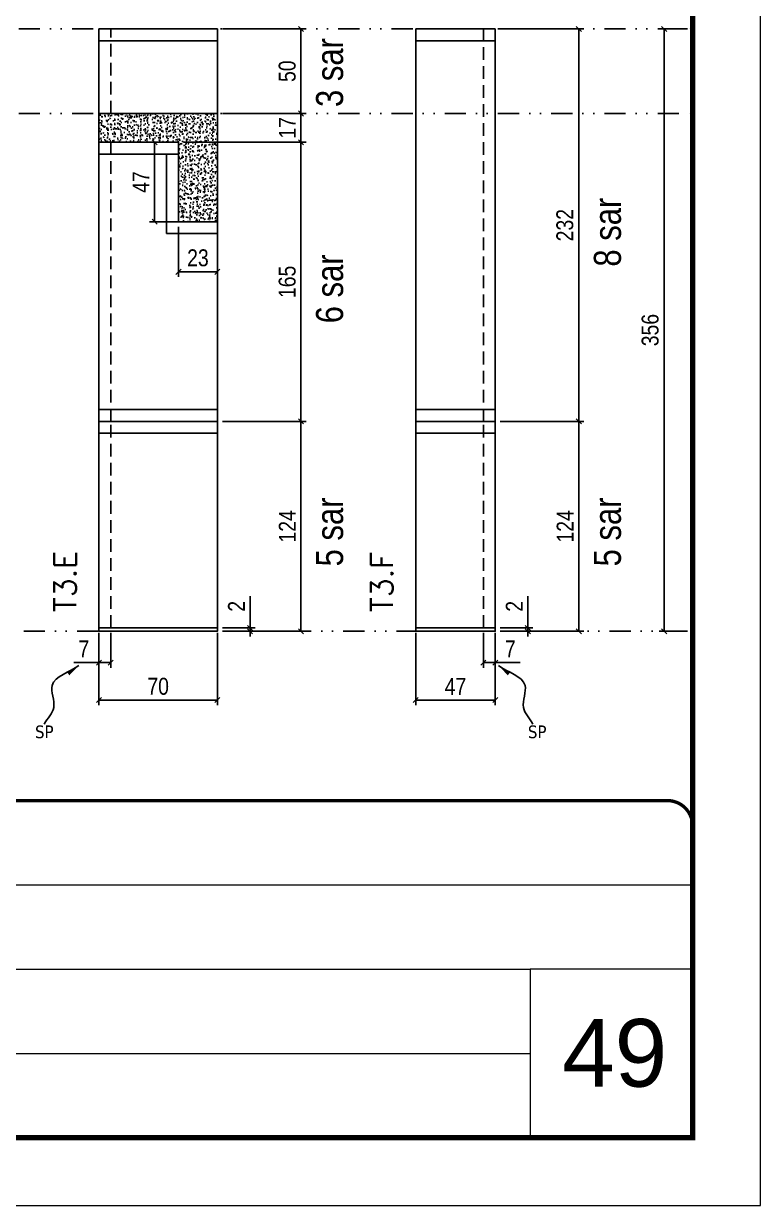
# Model space of a CAD drawing. Extents: x 14400 to 27878, y -21631 to 6985.
# Drawn here: x 15463 to 15898, y -7848 to -7150 of the extents above; entities that cross this region are included whole.
import ezdxf

# ---------------------------------------------------------------- set-up
doc = ezdxf.new("R2010")
doc.units = 0
for name, pattern in [('CONTINUO', [0]), ('DASHED', [0.75, 0.5, -0.25]), ('DIVIDE2', [0.625, 0.25, -0.125, 0, -0.125, 0, -0.125]), ('HIDDEN', [0.375, 0.25, -0.125])]:
    doc.linetypes.add(name, pattern=pattern)
for name, color, linetype, lineweight in [('CARIMBO', 255, 'Continuous', 9), ('Folhas', 255, 'Continuous', 9), ('SARRAFO DE PRESSAO', 251, 'DASHED', 9), ('Texto Seção', 7, 'Continuous', 15)]:
    doc.layers.add(name, color=color, linetype=linetype, lineweight=lineweight)
for name, color, linetype in [('COTA', 241, 'Continuous'), ('NOMENCLATURA', 7, 'Continuous'), ('Nível', 160, 'Continuous'), ('Painéis', 200, 'Continuous'), ('SARR_2.2x7', 40, 'Continuous'), ('Sarrafo de Pressão', 42, 'HIDDEN'), ('texto', 7, 'Continuous')]:
    doc.layers.add(name, color=color, linetype=linetype)
doc.styles.add('ARIAL', font='arial.ttf')
doc.styles.add('ARIAL_NARROW', font='ARIALN.TTF', dxfattribs={"height": 0.2})
doc.styles.add('COTA TECNICA', font='techl___.ttf', dxfattribs={"height": 10})
doc.styles.add('COTA TECNICA-50', font='techl___.ttf', dxfattribs={"height": 10})
doc.styles.add('REGUA-120', font='ROMANS.shx', dxfattribs={"height": 15})
doc.styles.get("Standard").update_dxf_attribs({"font": 'arial.ttf'})
doc.dimstyles.new('COTA PAINEL-50', dxfattribs={"dimtxt": 10, "dimasz": 3, "dimexe": 3, "dimexo": 3, "dimgap": 3, "dimtad": 1, "dimdec": 1, "dimzin": 12, "dimdsep": 46, "dimtxsty": 'COTA TECNICA-50', "dimblk1": 'OBLIQUE', "dimblk2": 'OBLIQUE', "dimsah": 1, "dimcen": 0.9, "dimclrd": 4, "dimclre": 4, "dimclrt": 240, "dimadec": 1, "dimazin": 3, "dimtfac": 1, "dimtdec": 1, "dimtmove": 0, "dimatfit": 3, "dimfxl": 1, "dimtolj": 1, "dimtzin": 12, "dimarcsym": 0})
doc.dimstyles.new('PAINEL', dxfattribs={"dimtxt": 10, "dimasz": 3, "dimexe": 3, "dimexo": 3, "dimgap": 3, "dimtad": 1, "dimdec": 1, "dimzin": 12, "dimdsep": 46, "dimtxsty": 'COTA TECNICA', "dimblk1": 'OBLIQUE', "dimblk2": 'OBLIQUE', "dimsah": 1, "dimcen": 0.9, "dimclrd": 4, "dimclre": 4, "dimclrt": 240, "dimadec": 1, "dimazin": 3, "dimtfac": 1, "dimtdec": 1, "dimtmove": 0, "dimatfit": 3, "dimfxl": 1, "dimtolj": 1, "dimtzin": 12, "dimarcsym": 0})
doc.dimstyles.get("Standard").update_dxf_attribs({"dimtxt": 0.18, "dimasz": 0.18, "dimexe": 0.18, "dimexo": 0.0625, "dimgap": 0.09, "dimtad": 0, "dimtih": 1, "dimtoh": 1, "dimdec": 4, "dimzin": 0, "dimdsep": 46, "dimtxsty": 'Standard', "dimcen": 0.09, "dimadec": 0, "dimazin": 0, "dimtfac": 1, "dimtdec": 4, "dimtofl": 0, "dimtmove": 0, "dimatfit": 3, "dimfxl": 1, "dimtolj": 1, "dimtzin": 0, "dimarcsym": 0})

# ---------------------------------------------------------------- blocks, each defined once
blk = doc.blocks.new('9999999999')
at = {"color": 30, "linetype": 'CONTINUO'}
for p, q in [((98564.56, 34379.64), (99583.98, 34379.64)), ((98564.56, 34329.83), (99487.98, 34329.83)), ((99583.98, 34329.83), (99487.98, 34329.83)), ((99487.98, 34329.83), (99487.98, 34230.21)), ((98564.56, 34280.02), (99487.98, 34280.02))]:
    blk.add_line(p, q, dxfattribs=at)
at = {"color": 30, "linetype": 'CONTINUO', "const_width": 2}
blk.add_lwpolyline([(99583.98, 34230.21), (99583.98, 34414.45, 0.414214), (99568.98, 34429.45), (98228.98, 34429.45, 0.414214), (98213.98, 34414.45), (98213.98, 34245.21, 0.414214), (98228.98, 34230.21), (99583.98, 34230.21)], format="xyb", dxfattribs=at)
at = {"layer": 'Folhas'}
blk.add_lwpolyline([(98138.98, 34190.21), (99623.98, 34190.21), (99623.98, 35240.21), (98138.98, 35240.21)], close=True, dxfattribs=at)
at = {"layer": 'Folhas', "color": 30, "const_width": 3}
blk.add_lwpolyline([(98213.98, 34230.21), (99583.98, 34230.21), (99583.98, 35200.21), (98213.98, 35200.21)], close=True, dxfattribs=at)
blk = doc.blocks.new('_Oblique')
at = {"color": 0, "linetype": 'ByBlock', "lineweight": -2}
blk.add_line((-0.5, -0.5), (0.5, 0.5), dxfattribs=at)
blk = doc.blocks.new('*D2403')
at = {"layer": 'COTA', "color": 4, "lineweight": -2, "transparency": 16777216}
for p, q in [((15855.47, -7152.89), (15838.63, -7152.89)), ((15841.63, -7508.89), (15841.63, -7152.89)), ((15855.47, -7508.89), (15838.63, -7508.89))]:
    blk.add_line(p, q, dxfattribs=at)
at = {"layer": 'Defpoints', "color": 0, "transparency": 16777216}
for p in [(15841.63, -7152.89), (15858.47, -7152.89), (15858.47, -7508.89)]:
    blk.add_point(p, dxfattribs=at)
at = {"layer": 'COTA', "color": 4, "lineweight": -2, "transparency": 16777216, "xscale": 3, "yscale": 3, "zscale": 3}
for p, rotation in [((15841.63, -7152.89), 90), ((15841.63, -7508.89), 270)]:
    blk.add_blockref('_Oblique', p, dxfattribs=dict(at, rotation=rotation))
at = {"layer": 'COTA', "color": 240, "transparency": 16777216, "insert": (15833.41, -7330.89), "char_height": 10, "attachment_point": 5, "rotation": 90, "style": 'COTA TECNICA'}
blk.add_mtext('\\A1;356', dxfattribs=at)
blk = doc.blocks.new('*D2411')
at = {"layer": 'COTA', "color": 4, "lineweight": -2, "transparency": 16777216}
for p, q in [((15694.87, -7509.89), (15694.87, -7552.57)), ((15741.87, -7509.89), (15741.87, -7552.57)), ((15741.87, -7549.57), (15694.87, -7549.57))]:
    blk.add_line(p, q, dxfattribs=at)
at = {"layer": 'Defpoints', "color": 0, "transparency": 16777216}
for p in [(15694.87, -7506.89), (15741.87, -7506.89), (15694.87, -7549.57)]:
    blk.add_point(p, dxfattribs=at)
at = {"layer": 'COTA', "color": 4, "lineweight": -2, "transparency": 16777216, "xscale": 3, "yscale": 3, "zscale": 3, "rotation": 180}
blk.add_blockref('_Oblique', (15694.87, -7549.57), dxfattribs=at)
at = {"layer": 'COTA', "color": 4, "lineweight": -2, "transparency": 16777216, "xscale": 3, "yscale": 3, "zscale": 3}
blk.add_blockref('_Oblique', (15741.87, -7549.57), dxfattribs=at)
at = {"layer": 'COTA', "color": 240, "transparency": 16777216, "insert": (15718.37, -7541.5), "char_height": 10, "attachment_point": 5, "style": 'COTA TECNICA'}
blk.add_mtext('\\A1;47', dxfattribs=at)
blk = doc.blocks.new('*D2412')
at = {"layer": 'COTA', "color": 4, "lineweight": -2, "transparency": 16777216}
for p, q in [((15734.87, -7509.89), (15734.87, -7530.4)), ((15741.87, -7511.89), (15741.87, -7530.4)), ((15734.87, -7527.4), (15741.87, -7527.4)), ((15741.87, -7527.4), (15756.61, -7527.4))]:
    blk.add_line(p, q, dxfattribs=at)
at = {"layer": 'Defpoints', "color": 0, "transparency": 16777216}
for p in [(15734.87, -7506.89), (15741.87, -7508.89), (15741.87, -7527.4)]:
    blk.add_point(p, dxfattribs=at)
at = {"layer": 'COTA', "color": 4, "lineweight": -2, "transparency": 16777216, "xscale": 3, "yscale": 3, "zscale": 3, "rotation": 180}
blk.add_blockref('_Oblique', (15734.87, -7527.4), dxfattribs=at)
at = {"layer": 'COTA', "color": 4, "lineweight": -2, "transparency": 16777216, "xscale": 3, "yscale": 3, "zscale": 3}
blk.add_blockref('_Oblique', (15741.87, -7527.4), dxfattribs=at)
at = {"layer": 'COTA', "color": 240, "transparency": 16777216, "insert": (15750.74, -7519.33), "char_height": 10, "attachment_point": 5, "style": 'COTA TECNICA-50'}
blk.add_mtext('\\A1;7', dxfattribs=at)
blk = doc.blocks.new('*D2429')
at = {"layer": 'COTA', "color": 4, "linetype": 'ByBlock', "lineweight": -2, "transparency": 16777216}
for p, q in [((15744.87, -7384.89), (15794.24, -7384.89)), ((15791.24, -7508.89), (15791.24, -7384.89)), ((15744.87, -7508.89), (15794.24, -7508.89))]:
    blk.add_line(p, q, dxfattribs=at)
at = {"layer": 'Defpoints', "color": 0, "linetype": 'ByBlock', "transparency": 16777216}
for p in [(15741.87, -7384.89), (15791.24, -7384.89), (15741.87, -7508.89)]:
    blk.add_point(p, dxfattribs=at)
at = {"layer": 'COTA', "color": 4, "linetype": 'ByBlock', "lineweight": -2, "transparency": 16777216, "xscale": 3, "yscale": 3, "zscale": 3}
for p, rotation in [((15791.24, -7384.89), 90), ((15791.24, -7508.89), 270)]:
    blk.add_blockref('_Oblique', p, dxfattribs=dict(at, rotation=rotation))
at = {"layer": 'COTA', "color": 240, "linetype": 'ByBlock', "transparency": 16777216, "insert": (15783.17, -7446.89), "char_height": 10, "attachment_point": 5, "rotation": 90, "style": 'COTA TECNICA'}
blk.add_mtext('\\A1;124', dxfattribs=at)
blk = doc.blocks.new('*D2413')
at = {"layer": 'COTA', "color": 4, "lineweight": -2, "transparency": 16777216}
for p, q in [((15761.13, -7506.89), (15761.13, -7488.09)), ((15744.87, -7506.89), (15764.13, -7506.89)), ((15761.13, -7508.89), (15761.13, -7506.89)), ((15744.87, -7508.89), (15764.13, -7508.89)), ((15761.13, -7508.89), (15761.13, -7511.89))]:
    blk.add_line(p, q, dxfattribs=at)
at = {"layer": 'Defpoints', "color": 0, "transparency": 16777216}
for p in [(15741.87, -7506.89), (15741.87, -7508.89), (15761.13, -7508.89)]:
    blk.add_point(p, dxfattribs=at)
at = {"layer": 'COTA', "color": 4, "lineweight": -2, "transparency": 16777216, "xscale": 3, "yscale": 3, "zscale": 3}
for p, rotation in [((15761.13, -7506.89), 270), ((15761.13, -7508.89), 90)]:
    blk.add_blockref('_Oblique', p, dxfattribs=dict(at, rotation=rotation))
at = {"layer": 'COTA', "color": 240, "transparency": 16777216, "insert": (15753.13, -7494.14), "char_height": 10, "attachment_point": 5, "rotation": 90, "style": 'COTA TECNICA-50'}
blk.add_mtext('\\A1;2', dxfattribs=at)
blk = doc.blocks.new('*D2430')
at = {"layer": 'COTA', "color": 4, "linetype": 'ByBlock', "lineweight": -2, "transparency": 16777216}
for p, q in [((15744.87, -7384.89), (15794.24, -7384.89)), ((15791.24, -7508.89), (15791.24, -7384.89)), ((15744.87, -7508.89), (15794.24, -7508.89))]:
    blk.add_line(p, q, dxfattribs=at)
at = {"layer": 'Defpoints', "color": 0, "linetype": 'ByBlock', "transparency": 16777216}
for p in [(15741.87, -7384.89), (15791.24, -7384.89), (15741.87, -7508.89)]:
    blk.add_point(p, dxfattribs=at)
at = {"layer": 'COTA', "color": 4, "linetype": 'ByBlock', "lineweight": -2, "transparency": 16777216, "xscale": 3, "yscale": 3, "zscale": 3}
for p, rotation in [((15791.24, -7384.89), 90), ((15791.24, -7508.89), 270)]:
    blk.add_blockref('_Oblique', p, dxfattribs=dict(at, rotation=rotation))
at = {"layer": 'COTA', "color": 240, "linetype": 'ByBlock', "transparency": 16777216, "insert": (15783.17, -7446.89), "char_height": 10, "attachment_point": 5, "rotation": 90, "style": 'COTA TECNICA'}
blk.add_mtext('\\A1;124', dxfattribs=at)
blk = doc.blocks.new('*D2431')
at = {"layer": 'COTA', "color": 4, "lineweight": -2, "transparency": 16777216}
for p, q in [((15744.87, -7152.89), (15794.24, -7152.89)), ((15791.24, -7384.89), (15791.24, -7152.89)), ((15744.87, -7384.89), (15794.24, -7384.89))]:
    blk.add_line(p, q, dxfattribs=at)
at = {"layer": 'Defpoints', "color": 0, "transparency": 16777216}
for p in [(15741.87, -7152.89), (15791.24, -7152.89), (15741.87, -7384.89)]:
    blk.add_point(p, dxfattribs=at)
at = {"layer": 'COTA', "color": 4, "lineweight": -2, "transparency": 16777216, "xscale": 3, "yscale": 3, "zscale": 3}
for p, rotation in [((15791.24, -7152.89), 90), ((15791.24, -7384.89), 270)]:
    blk.add_blockref('_Oblique', p, dxfattribs=dict(at, rotation=rotation))
at = {"layer": 'COTA', "color": 240, "transparency": 16777216, "insert": (15783.02, -7268.89), "char_height": 10, "attachment_point": 5, "rotation": 90, "style": 'COTA TECNICA'}
blk.add_mtext('\\A1;232', dxfattribs=at)
blk = doc.blocks.new('*D2408')
at = {"layer": 'COTA', "color": 4, "lineweight": -2, "transparency": 16777216}
for p, q in [((15507.76, -7509.89), (15507.76, -7552.57)), ((15577.76, -7509.89), (15577.76, -7552.57)), ((15577.76, -7549.57), (15507.76, -7549.57))]:
    blk.add_line(p, q, dxfattribs=at)
at = {"layer": 'Defpoints', "color": 0, "transparency": 16777216}
for p in [(15507.76, -7506.89), (15577.76, -7506.89), (15507.76, -7549.57)]:
    blk.add_point(p, dxfattribs=at)
at = {"layer": 'COTA', "color": 4, "lineweight": -2, "transparency": 16777216, "xscale": 3, "yscale": 3, "zscale": 3, "rotation": 180}
blk.add_blockref('_Oblique', (15507.76, -7549.57), dxfattribs=at)
at = {"layer": 'COTA', "color": 4, "lineweight": -2, "transparency": 16777216, "xscale": 3, "yscale": 3, "zscale": 3}
blk.add_blockref('_Oblique', (15577.76, -7549.57), dxfattribs=at)
at = {"layer": 'COTA', "color": 240, "transparency": 16777216, "insert": (15542.76, -7541.47), "char_height": 10, "attachment_point": 5, "style": 'COTA TECNICA'}
blk.add_mtext('\\A1;70', dxfattribs=at)
blk = doc.blocks.new('*D2409')
at = {"layer": 'COTA', "color": 4, "lineweight": -2, "transparency": 16777216}
for p, q in [((15507.76, -7511.89), (15507.76, -7530.4)), ((15514.76, -7509.89), (15514.76, -7530.4)), ((15507.76, -7527.4), (15493.03, -7527.4)), ((15514.76, -7527.4), (15507.76, -7527.4))]:
    blk.add_line(p, q, dxfattribs=at)
at = {"layer": 'Defpoints', "color": 0, "transparency": 16777216}
for p in [(15514.76, -7506.89), (15507.76, -7508.89), (15507.76, -7527.4)]:
    blk.add_point(p, dxfattribs=at)
at = {"layer": 'COTA', "color": 4, "lineweight": -2, "transparency": 16777216, "xscale": 3, "yscale": 3, "zscale": 3, "rotation": 180}
blk.add_blockref('_Oblique', (15507.76, -7527.4), dxfattribs=at)
at = {"layer": 'COTA', "color": 4, "lineweight": -2, "transparency": 16777216, "xscale": 3, "yscale": 3, "zscale": 3}
blk.add_blockref('_Oblique', (15514.76, -7527.4), dxfattribs=at)
at = {"layer": 'COTA', "color": 240, "transparency": 16777216, "insert": (15498.89, -7519.33), "char_height": 10, "attachment_point": 5, "style": 'COTA TECNICA-50'}
blk.add_mtext('\\A1;7', dxfattribs=at)
blk = doc.blocks.new('*D2426')
at = {"layer": 'COTA', "color": 4, "linetype": 'ByBlock', "lineweight": -2, "transparency": 16777216}
for p, q in [((15580.76, -7384.89), (15630.13, -7384.89)), ((15627.13, -7508.89), (15627.13, -7384.89)), ((15580.76, -7508.89), (15630.13, -7508.89))]:
    blk.add_line(p, q, dxfattribs=at)
at = {"layer": 'Defpoints', "color": 0, "linetype": 'ByBlock', "transparency": 16777216}
for p in [(15577.76, -7384.89), (15627.13, -7384.89), (15577.76, -7508.89)]:
    blk.add_point(p, dxfattribs=at)
at = {"layer": 'COTA', "color": 4, "linetype": 'ByBlock', "lineweight": -2, "transparency": 16777216, "xscale": 3, "yscale": 3, "zscale": 3}
for p, rotation in [((15627.13, -7384.89), 90), ((15627.13, -7508.89), 270)]:
    blk.add_blockref('_Oblique', p, dxfattribs=dict(at, rotation=rotation))
at = {"layer": 'COTA', "color": 240, "linetype": 'ByBlock', "transparency": 16777216, "insert": (15619.05, -7446.89), "char_height": 10, "attachment_point": 5, "rotation": 90, "style": 'COTA TECNICA'}
blk.add_mtext('\\A1;124', dxfattribs=at)
blk = doc.blocks.new('*D2410')
at = {"layer": 'COTA', "color": 4, "lineweight": -2, "transparency": 16777216}
for p, q in [((15597.02, -7506.89), (15597.02, -7488.09)), ((15580.76, -7506.89), (15600.02, -7506.89)), ((15597.02, -7508.89), (15597.02, -7506.89)), ((15580.76, -7508.89), (15600.02, -7508.89)), ((15597.02, -7508.89), (15597.02, -7511.89))]:
    blk.add_line(p, q, dxfattribs=at)
at = {"layer": 'Defpoints', "color": 0, "transparency": 16777216}
for p in [(15577.76, -7506.89), (15577.76, -7508.89), (15597.02, -7508.89)]:
    blk.add_point(p, dxfattribs=at)
at = {"layer": 'COTA', "color": 4, "lineweight": -2, "transparency": 16777216, "xscale": 3, "yscale": 3, "zscale": 3}
for p, rotation in [((15597.02, -7506.89), 270), ((15597.02, -7508.89), 90)]:
    blk.add_blockref('_Oblique', p, dxfattribs=dict(at, rotation=rotation))
at = {"layer": 'COTA', "color": 240, "transparency": 16777216, "insert": (15589.02, -7494.14), "char_height": 10, "attachment_point": 5, "rotation": 90, "style": 'COTA TECNICA-50'}
blk.add_mtext('\\A1;2', dxfattribs=at)
blk = doc.blocks.new('*D2427')
at = {"layer": 'COTA', "color": 4, "linetype": 'ByBlock', "lineweight": -2, "transparency": 16777216}
for p, q in [((15580.76, -7384.89), (15630.13, -7384.89)), ((15627.13, -7508.89), (15627.13, -7384.89)), ((15580.76, -7508.89), (15630.13, -7508.89))]:
    blk.add_line(p, q, dxfattribs=at)
at = {"layer": 'Defpoints', "color": 0, "linetype": 'ByBlock', "transparency": 16777216}
for p in [(15577.76, -7384.89), (15627.13, -7384.89), (15577.76, -7508.89)]:
    blk.add_point(p, dxfattribs=at)
at = {"layer": 'COTA', "color": 4, "linetype": 'ByBlock', "lineweight": -2, "transparency": 16777216, "xscale": 3, "yscale": 3, "zscale": 3}
for p, rotation in [((15627.13, -7384.89), 90), ((15627.13, -7508.89), 270)]:
    blk.add_blockref('_Oblique', p, dxfattribs=dict(at, rotation=rotation))
at = {"layer": 'COTA', "color": 240, "linetype": 'ByBlock', "transparency": 16777216, "insert": (15619.05, -7446.89), "char_height": 10, "attachment_point": 5, "rotation": 90, "style": 'COTA TECNICA'}
blk.add_mtext('\\A1;124', dxfattribs=at)
blk = doc.blocks.new('*D2428')
at = {"layer": 'COTA', "color": 4, "lineweight": -2, "transparency": 16777216}
for p, q in [((15554.76, -7269.89), (15554.76, -7299.47)), ((15577.76, -7269.89), (15577.76, -7299.47)), ((15554.76, -7296.47), (15577.76, -7296.47))]:
    blk.add_line(p, q, dxfattribs=at)
at = {"layer": 'Defpoints', "color": 0, "transparency": 16777216}
for p in [(15554.76, -7266.89), (15577.76, -7266.89), (15577.76, -7296.47)]:
    blk.add_point(p, dxfattribs=at)
at = {"layer": 'COTA', "color": 4, "lineweight": -2, "transparency": 16777216, "xscale": 3, "yscale": 3, "zscale": 3, "rotation": 180}
blk.add_blockref('_Oblique', (15554.76, -7296.47), dxfattribs=at)
at = {"layer": 'COTA', "color": 4, "lineweight": -2, "transparency": 16777216, "xscale": 3, "yscale": 3, "zscale": 3}
blk.add_blockref('_Oblique', (15577.76, -7296.47), dxfattribs=at)
at = {"layer": 'COTA', "color": 240, "transparency": 16777216, "insert": (15566.26, -7288.25), "char_height": 10, "attachment_point": 5, "style": 'COTA TECNICA'}
blk.add_mtext('\\A1;23', dxfattribs=at)
blk = doc.blocks.new('*D2442')
at = {"layer": 'COTA', "color": 4, "lineweight": -2, "transparency": 16777216}
for p, q in [((15551.76, -7219.89), (15537.68, -7219.89)), ((15540.68, -7266.89), (15540.68, -7219.89)), ((15551.76, -7266.89), (15537.68, -7266.89))]:
    blk.add_line(p, q, dxfattribs=at)
at = {"layer": 'Defpoints', "color": 0, "transparency": 16777216}
for p in [(15540.68, -7219.89), (15554.76, -7219.89), (15554.76, -7266.89)]:
    blk.add_point(p, dxfattribs=at)
at = {"layer": 'COTA', "color": 4, "lineweight": -2, "transparency": 16777216, "xscale": 3, "yscale": 3, "zscale": 3}
for p, rotation in [((15540.68, -7219.89), 90), ((15540.68, -7266.89), 270)]:
    blk.add_blockref('_Oblique', p, dxfattribs=dict(at, rotation=rotation))
at = {"layer": 'COTA', "color": 240, "transparency": 16777216, "insert": (15532.61, -7243.39), "char_height": 10, "attachment_point": 5, "rotation": 90, "style": 'COTA TECNICA'}
blk.add_mtext('\\A1;47', dxfattribs=at)
blk = doc.blocks.new('*D2443')
at = {"layer": 'COTA', "color": 4, "lineweight": -2, "transparency": 16777216}
for p, q in [((15557.76, -7219.89), (15630.13, -7219.89)), ((15627.13, -7384.89), (15627.13, -7219.89)), ((15580.76, -7384.89), (15630.13, -7384.89))]:
    blk.add_line(p, q, dxfattribs=at)
at = {"layer": 'Defpoints', "color": 0, "transparency": 16777216}
for p in [(15554.76, -7219.89), (15627.13, -7219.89), (15577.76, -7384.89)]:
    blk.add_point(p, dxfattribs=at)
at = {"layer": 'COTA', "color": 4, "lineweight": -2, "transparency": 16777216, "xscale": 3, "yscale": 3, "zscale": 3}
for p, rotation in [((15627.13, -7219.89), 90), ((15627.13, -7384.89), 270)]:
    blk.add_blockref('_Oblique', p, dxfattribs=dict(at, rotation=rotation))
at = {"layer": 'COTA', "color": 240, "transparency": 16777216, "insert": (15619.02, -7302.39), "char_height": 10, "attachment_point": 5, "rotation": 90, "style": 'COTA TECNICA'}
blk.add_mtext('\\A1;165', dxfattribs=at)
blk = doc.blocks.new('*D2444')
at = {"layer": 'COTA', "color": 4, "lineweight": -2, "transparency": 16777216}
for p, q in [((15580.76, -7202.89), (15630.13, -7202.89)), ((15627.13, -7219.89), (15627.13, -7202.89)), ((15557.76, -7219.89), (15630.13, -7219.89))]:
    blk.add_line(p, q, dxfattribs=at)
at = {"layer": 'Defpoints', "color": 0, "transparency": 16777216}
for p in [(15577.76, -7202.89), (15627.13, -7202.89), (15554.76, -7219.89)]:
    blk.add_point(p, dxfattribs=at)
at = {"layer": 'COTA', "color": 4, "lineweight": -2, "transparency": 16777216, "xscale": 3, "yscale": 3, "zscale": 3}
for p, rotation in [((15627.13, -7202.89), 90), ((15627.13, -7219.89), 270)]:
    blk.add_blockref('_Oblique', p, dxfattribs=dict(at, rotation=rotation))
at = {"layer": 'COTA', "color": 240, "transparency": 16777216, "insert": (15619.05, -7211.39), "char_height": 10, "attachment_point": 5, "rotation": 90, "style": 'COTA TECNICA'}
blk.add_mtext('\\A1;17', dxfattribs=at)
blk = doc.blocks.new('*D2445')
at = {"layer": 'COTA', "color": 4, "lineweight": -2, "transparency": 16777216}
for p, q in [((15580.76, -7152.89), (15630.13, -7152.89)), ((15627.13, -7202.89), (15627.13, -7152.89)), ((15580.76, -7202.89), (15630.13, -7202.89))]:
    blk.add_line(p, q, dxfattribs=at)
at = {"layer": 'Defpoints', "color": 0, "transparency": 16777216}
for p in [(15577.76, -7152.89), (15627.13, -7152.89), (15577.76, -7202.89)]:
    blk.add_point(p, dxfattribs=at)
at = {"layer": 'COTA', "color": 4, "lineweight": -2, "transparency": 16777216, "xscale": 3, "yscale": 3, "zscale": 3}
for p, rotation in [((15627.13, -7152.89), 90), ((15627.13, -7202.89), 270)]:
    blk.add_blockref('_Oblique', p, dxfattribs=dict(at, rotation=rotation))
at = {"layer": 'COTA', "color": 240, "transparency": 16777216, "insert": (15619.02, -7177.89), "char_height": 10, "attachment_point": 5, "rotation": 90, "style": 'COTA TECNICA'}
blk.add_mtext('\\A1;50', dxfattribs=at)

msp = doc.modelspace()

# ---------------------------------------------------------------- hatches: boundary and pattern name
at = {"layer": 'COTA'}
h = msp.add_hatch(dxfattribs=at)
h.set_pattern_fill('AR-CONC', color=256, scale=0.03)
h.set_pattern_definition([(50, (-3354.069, -1148.575), (5.4655401, -0.4781726), [0.5715, -6.2865]), (355, (-3354.069, -1148.575), (-1.0573026, 5.7317054), [0.4572, -5.0292175]), (100.451445, (-3353.6135, -1148.615), (4.4082374, 5.2535326), [0.4857003, -5.3427073]), (46.1842, (-3354.069, -1147.051), (8.1323712, -1.2612698), [0.85725, -9.42975]), (96.635558, (-3353.391, -1147.156), (7.122124, 7.4227837), [0.7285507, -8.0140682]), (351.18415, (-3354.069, -1147.051), (7.122124, 7.4227837), [0.685799, -7.543792]), (21, (-3353.307, -1147.432), (4.5484317, -3.0679559), [0.5715, -6.2865]), (326, (-3353.307, -1147.432), (1.8540609, 5.525639), [0.4572, -5.0292]), (71.451445, (-3352.928, -1147.688), (6.4024926, 2.457683), [0.4857003, -5.3426981]), (37.5, (-3354.069, -1148.5751), (0.0926581, 2.53665117), [0, -4.96824, 0, -5.1054, 0, -5.04825]), (7.5, (-3354.069, -1148.575), (2.00458988, 3.00541724), [0, -2.91084, 0, -4.85394, 0, -1.92405]), (327.5, (-3355.7682, -1148.5751), (4.06771786, -0.17186232), [0, -1.905, 0, -5.9436, 0, -7.8867]), (317.5, (-3356.5302, -1148.575), (4.44387544, 0.7627947), [0, -2.4765, 0, -3.94716, 0, -5.6007])])
h.paths.add_polyline_path([(15577.758, -7202.891), (15507.758, -7202.891), (15507.758, -7219.891), (15554.758, -7219.891), (15554.758, -7266.891), (15577.758, -7266.891)])

# ---------------------------------------------------------------- linework, layer by layer
for p, q in [((15507.758, -7219.891), (15507.758, -7202.891)), ((15577.758, -7266.891), (15577.758, -7202.891)), ((15554.758, -7266.891), (15547.758, -7266.891)), ((15547.758, -7266.891), (15547.758, -7273.891))]:
    msp.add_line(p, q, dxfattribs=at)
at = {"layer": 'Nível', "color": 4, "linetype": 'DIVIDE2', "ltscale": 50}
for p, q in [((14831.451, -7152.891), (15858.467, -7152.891)), ((14831.451, -7202.891), (15858.467, -7202.891)), ((14488.467, -7508.891), (15858.467, -7508.891))]:
    msp.add_line(p, q, dxfattribs=at)
at = {"layer": 'Painéis'}
for p, q in [((15507.758, -7202.891), (15507.758, -7152.891)), ((15507.758, -7152.891), (15577.758, -7152.891)), ((15577.758, -7152.891), (15577.758, -7202.891)), ((15694.874, -7152.891), (15694.874, -7506.891)), ((15741.874, -7152.891), (15694.874, -7152.891)), ((15741.874, -7506.891), (15741.874, -7152.891)), ((15577.758, -7202.891), (15507.758, -7202.891)), ((15507.758, -7506.891), (15507.758, -7219.891)), ((15554.758, -7219.891), (15507.758, -7219.891)), ((15554.758, -7219.891), (15554.758, -7266.891)), ((15577.758, -7266.891), (15554.758, -7266.891)), ((15577.758, -7266.891), (15577.758, -7506.891)), ((15577.758, -7384.891), (15507.758, -7384.891)), ((15741.874, -7384.891), (15694.874, -7384.891)), ((15507.758, -7506.891), (15577.758, -7506.891)), ((15694.874, -7506.891), (15741.874, -7506.891))]:
    msp.add_line(p, q, dxfattribs=at)
for points in [[(15577.758, -7506.891), (15507.758, -7506.891), (15507.758, -7508.891), (15577.758, -7508.891)], [(15741.874, -7506.891), (15694.874, -7506.891), (15694.874, -7508.891), (15741.874, -7508.891)]]:
    msp.add_lwpolyline(points, close=True, dxfattribs=at)
at = {"layer": 'SARR_2.2x7'}
for p, q in [((15507.758, -7159.891), (15577.758, -7159.891)), ((15741.874, -7159.891), (15694.874, -7159.891)), ((15554.758, -7226.891), (15507.758, -7226.891)), ((15547.758, -7226.891), (15547.758, -7266.891)), ((15577.758, -7273.891), (15547.758, -7273.891)), ((15577.758, -7377.891), (15507.758, -7377.891)), ((15741.874, -7377.891), (15694.874, -7377.891)), ((15577.758, -7391.891), (15507.758, -7391.891)), ((15741.874, -7391.891), (15694.874, -7391.891))]:
    msp.add_line(p, q, dxfattribs=at)
at = {"layer": 'Sarrafo de Pressão', "ltscale": 30}
for p, q in [((15514.758, -7202.891), (15514.758, -7152.891)), ((15734.874, -7384.891), (15734.874, -7152.891)), ((15514.758, -7384.891), (15514.758, -7219.891)), ((15514.758, -7506.891), (15514.758, -7384.891)), ((15734.874, -7506.891), (15734.874, -7384.891))]:
    msp.add_line(p, q, dxfattribs=at)

# ---------------------------------------------------------------- block references
at = {"layer": 'SARRAFO DE PRESSAO', "color": 6, "linetype": 'ByBlock'}
msp.add_blockref('9999999999', (-83725.511, -42038.379), dxfattribs=at)

# ---------------------------------------------------------------- texts
at = {"layer": 'CARIMBO', "style": 'ARIAL'}
msp.add_text('49', height=40, dxfattribs=at).set_placement((15781.328, -7778.03))
at = {"layer": 'NOMENCLATURA', "style": 'ARIAL_NARROW'}
for s, p in [('3 sar', (15652.001, -7199.064)), ('8 sar', (15816.117, -7293.395)), ('6 sar', (15652.001, -7326.895)), ('5 sar', (15652.001, -7470.567)), ('5 sar', (15816.117, -7470.567))]:
    msp.add_text(s, height=16, rotation=90, dxfattribs=at).set_placement(p)
at = {"layer": 'texto', "color": 0, "char_height": 7.5, "attachment_point": 5}
for insert in [(15475.51, -7568.382), (15766.651, -7568.382)]:
    msp.add_mtext('{\\fTahoma|b0|i0|c0|p34;\\C4;SP}', dxfattribs=dict(at, insert=insert))
at = {"layer": 'Texto Seção', "char_height": 13, "width": 285.32988, "attachment_point": 7, "rotation": 90, "style": 'REGUA-120'}
for s, insert in [('T3.E', (15494.287, -7497.639)), ('T3.F', (15681.404, -7497.639))]:
    msp.add_mtext(s, dxfattribs=dict(at, insert=insert))

# ---------------------------------------------------------------- dimensions: what is measured, and where the dimension line sits
at = {"layer": 'COTA'}
for base, p1, p2, angle, override, picture, middle in [((15627.125, -7152.891), (15577.758, -7202.891), (15577.758, -7152.891), 90, {"dimtmove": 1}, '*D2445', (15619.016, -7177.891)), ((15627.125, -7202.891), (15554.758, -7219.891), (15577.758, -7202.891), 90, {"dimtmove": 1}, '*D2444', (15619.052, -7211.391)), ((15507.758, -7549.569), (15577.758, -7506.891), (15507.758, -7506.891), 180, {"dimarcsym": 2}, '*D2408', (15542.758, -7541.466)), ((15694.874, -7549.569), (15741.874, -7506.891), (15694.874, -7506.891), 180, {"dimarcsym": 2}, '*D2411', (15718.374, -7541.496))]:
    dim = msp.add_linear_dim(base=base, p1=p1, p2=p2, angle=angle, dimstyle='PAINEL', override=override, dxfattribs=at)
    dim.commit()
    dim.dimension.update_dxf_attribs({"geometry": picture, "text_midpoint": middle})
for base, p1, p2, angle, dimstyle, picture, middle in [((15791.242, -7152.891), (15741.874, -7384.891), (15741.874, -7152.891), 90, 'PAINEL', '*D2431', (15783.022, -7268.891)), ((15841.632, -7152.891), (15858.467, -7508.891), (15858.467, -7152.891), 90, 'PAINEL', '*D2403', (15833.413, -7330.891)), ((15540.682, -7219.891), (15554.758, -7266.891), (15554.758, -7219.891), 90, 'PAINEL', '*D2442', (15532.609, -7243.391)), ((15627.125, -7219.891), (15577.758, -7384.891), (15554.758, -7219.891), 90, 'PAINEL', '*D2443', (15619.016, -7302.391)), ((15577.758, -7296.474), (15554.758, -7266.891), (15577.758, -7266.891), 180, 'PAINEL', '*D2428', (15566.258, -7288.254)), ((15507.758, -7527.401), (15514.758, -7506.891), (15507.758, -7508.891), 180, 'COTA PAINEL-50', '*D2409', (15498.892, -7519.328)), ((15741.874, -7527.401), (15734.874, -7506.891), (15741.874, -7508.891), 0, 'COTA PAINEL-50', '*D2412', (15750.74, -7519.328))]:
    dim = msp.add_linear_dim(base=base, p1=p1, p2=p2, angle=angle, dimstyle=dimstyle, dxfattribs=at)
    dim.commit()
    dim.dimension.update_dxf_attribs({"geometry": picture, "text_midpoint": middle})
at = {"layer": 'COTA', "linetype": 'ByBlock'}
for p1, p2, picture, middle in [((15577.758, -7508.891), (15577.758, -7384.891), '*D2426', (15619.052, -7446.891)), ((15577.758, -7508.891), (15577.758, -7384.891), '*D2427', (15619.052, -7446.891)), ((15741.874, -7508.891), (15741.874, -7384.891), '*D2429', (15783.168, -7446.891)), ((15741.874, -7508.891), (15741.874, -7384.891), '*D2430', (15783.168, -7446.891))]:
    dim = msp.add_aligned_dim(p1=p1, p2=p2, distance=-49.367, dimstyle='PAINEL', dxfattribs=at)
    dim.commit()
    dim.dimension.update_dxf_attribs({"geometry": picture, "text_midpoint": middle})
at = {"layer": 'COTA'}
for base, p1, p2, picture, middle in [((15597.016, -7508.891), (15577.758, -7506.891), (15577.758, -7508.891), '*D2410', (15597.016, -7494.144)), ((15761.132, -7508.891), (15741.874, -7506.891), (15741.874, -7508.891), '*D2413', (15761.132, -7494.144))]:
    dim = msp.add_linear_dim(base=base, p1=p1, p2=p2, angle=90, dimstyle='COTA PAINEL-50', dxfattribs=at)
    dim.commit()
    dim.dimension.update_dxf_attribs({"geometry": picture, "text_midpoint": middle, "dimtype": 160})

# ---------------------------------------------------------------- leaders
at = {"layer": 'COTA', "path_type": 1}
for points in [[(15495.929, -7529.072), (15480.144, -7540.907), (15481.069, -7553.913), (15475.516, -7563.695)], [(15743.703, -7529.072), (15759.488, -7540.907), (15758.563, -7553.913), (15764.116, -7563.695)]]:
    msp.add_leader(points, dimstyle='Standard', override={"dimasz": 8}, dxfattribs=at)

doc.saveas('drawing.dxf')
